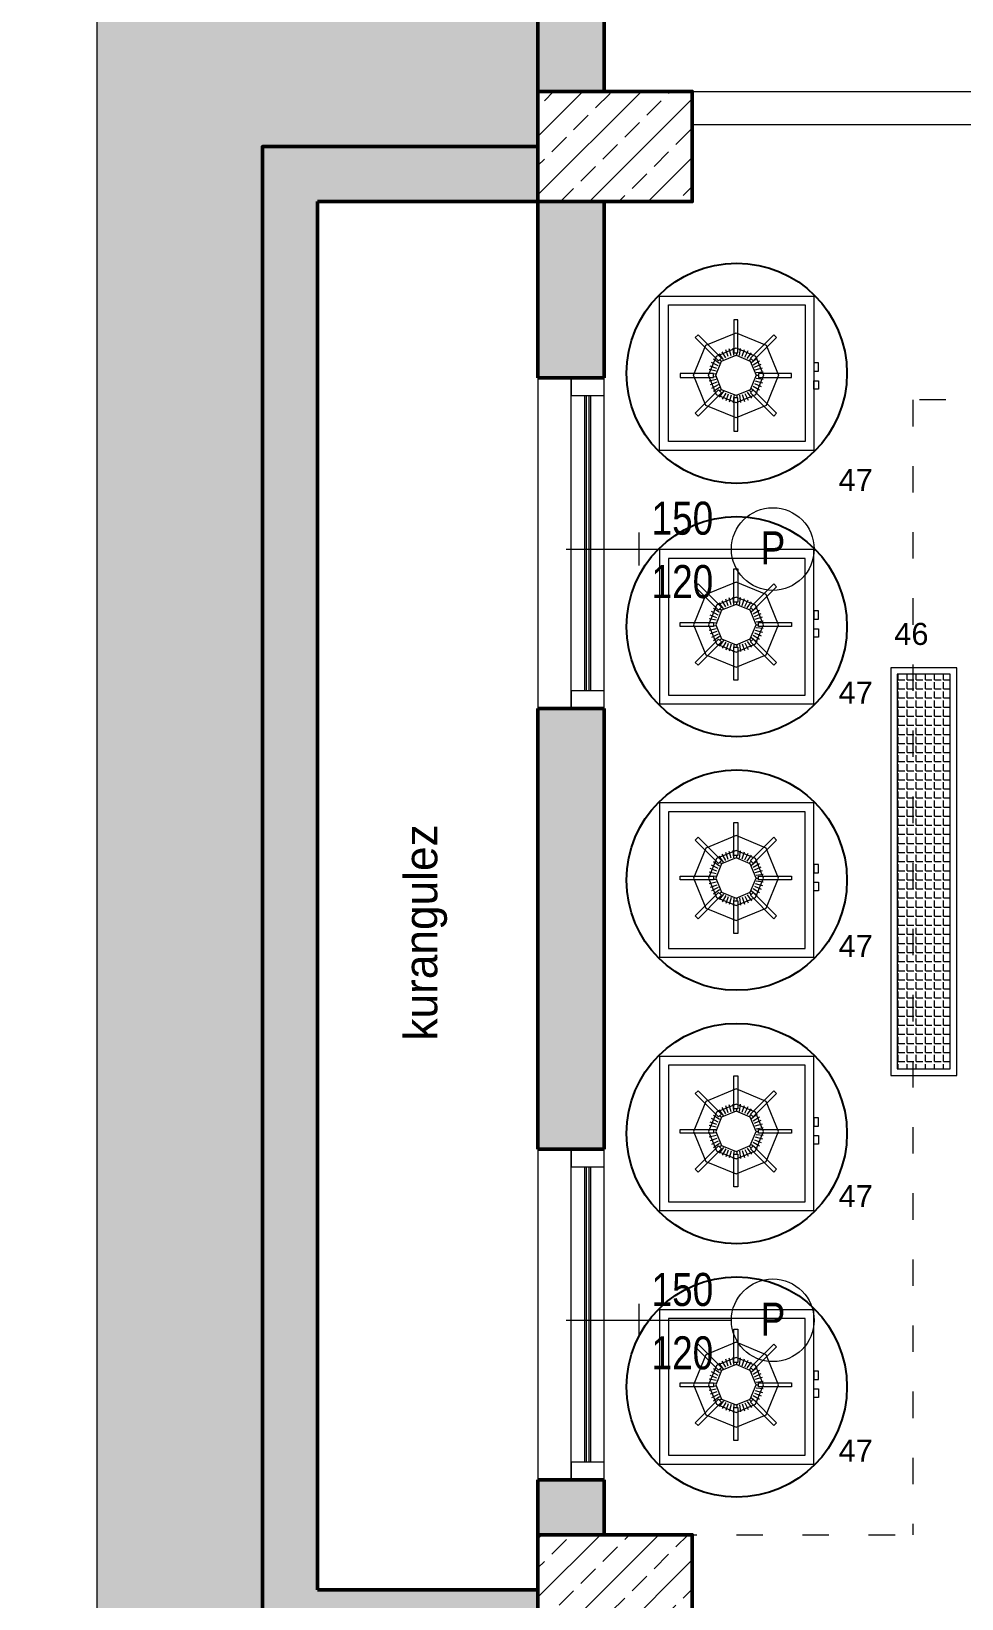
# Model space of a CAD drawing. Header units: millimetres. Extents: x -7453 to 3447, y 1740 to 11040.
# Drawn here: x -6039 to -5617, y 6690 to 7401 of the extents above; entities that cross this region are included whole.
import ezdxf
from ezdxf.enums import TextEntityAlignment as Align

# ---------------------------------------------------------------- set-up
doc = ezdxf.new("R2010")
doc.units = ezdxf.units.MM
doc.linetypes.add('ACAD_ISO03W100', pattern=[30, 12, -18])
for name, color, linetype, lineweight in [('betonarme-İM', 1, 'Continuous', 50), ('cam-İM', 132, 'Continuous', 20), ('CİHAZ', 6, 'Continuous', 15), ('görünüş-uzak-İM', 34, 'Continuous', 20), ('kapı', 30, 'Continuous', 9), ('pen-poz-İM', 115, 'Continuous', 0), ('tarama-b.a-İM', 8, 'Continuous', 9), ('tarama-toprak-İM', 245, 'Continuous', 0), ('yazı-İM', 64, 'Continuous', 20)]:
    doc.layers.add(name, color=color, linetype=linetype, lineweight=lineweight)
doc.styles.get("Standard").update_dxf_attribs({"font": 'arial.ttf'})
doc.styles.add('YAZI_İM', font='bgothl.ttf', dxfattribs={"height": 15})
pattern_1 = [(225, (-65043.731, 105652.777), (13.258252, -13.258252), []), (225, (-65056.99, 105652.777), (13.258252, -13.258252), [9.375, -4.6875])]

# ---------------------------------------------------------------- blocks, each defined once
blk = doc.blocks.new('PENCERE ETİKET 100')
at = {"layer": 'pen-poz-İM'}
blk.add_line((0, 7.5), (0, -7.5), dxfattribs=at)
blk.add_lwpolyline([(-33, 0), (42, 0)], dxfattribs=at)
blk.add_circle((60.75, 0), 18.75, dxfattribs=at)
at = {"layer": 'pen-poz-İM', "width": 0.8}
for tag, p in [('000', (19.76, 6.49)), ('P01', (60.84, -6.98)), ('000', (19.76, -22.28))]:
    blk.add_attdef(tag, text='', height=15, dxfattribs=at).set_placement(p, align=Align.CENTER)
blk = doc.blocks.new('A$C121D105E')
at = {"layer": 'kapı'}
for points in [[(20.29, 42.04), (21.75, 42.04), (21.75, 29.51), (20.29, 29.51), (20.29, 42.04), (20.29, 42.04)], [(37.09, 20.97), (32.33, 32.33), (20.97, 37.09), (9.61, 32.33), (4.95, 20.97), (9.61, 9.61), (20.97, 4.95), (32.33, 9.61), (37.09, 20.97), (37.09, 20.97)], [(5.63, 35.34), (6.7, 36.41), (15.53, 27.57), (14.47, 26.5), (5.63, 35.34), (5.63, 35.34)], [(35.34, 36.41), (36.41, 35.34), (27.57, 26.5), (26.5, 27.57), (35.34, 36.41), (35.34, 36.41)], [(31.36, 20.97), (28.35, 28.35), (20.97, 31.36), (13.69, 28.35), (10.58, 20.97), (13.69, 13.59), (20.97, 10.58), (28.35, 13.59), (31.36, 20.97), (31.36, 20.97)], [(17.38, 27.77), (16.12, 30.19)], [(18.35, 28.16), (17.48, 30.78)], [(19.42, 28.45), (18.83, 31.17)], [(22.62, 28.45), (23.2, 31.17)], [(23.59, 28.16), (24.56, 30.78)], [(24.56, 27.77), (25.92, 30.19)], [(13.88, 23.88), (11.36, 24.85)], [(14.37, 24.85), (12.04, 26.21)], [(14.95, 25.73), (12.82, 27.38)], [(28.64, 20.97), (26.41, 26.41), (20.97, 28.64), (15.63, 26.41), (13.4, 20.97), (15.63, 15.63), (20.97, 13.4), (26.41, 15.63), (28.64, 20.97), (28.64, 20.97)], [(16.5, 27.18), (14.85, 29.42)], [(15.73, 26.5), (15.05, 27.18)], [(20.49, 28.64), (20.39, 29.51)], [(21.55, 28.64), (21.65, 29.51)], [(25.53, 27.18), (27.09, 29.42)], [(26.31, 26.5), (26.99, 27.18)], [(26.99, 25.73), (29.22, 27.38)], [(27.67, 24.85), (30, 26.21)], [(28.06, 23.88), (30.68, 24.85)], [(0, 20.29), (0, 21.75), (12.43, 21.75), (12.43, 20.29), (0, 20.29), (0, 20.29)], [(13.4, 21.75), (10.68, 22.04)], [(13.5, 19.71), (10.78, 19.22)], [(13.59, 22.82), (10.97, 23.5)], [(13.79, 18.64), (11.17, 17.77)], [(13.4, 20.68), (12.43, 20.68)], [(28.25, 18.64), (30.87, 17.77)], [(28.45, 22.82), (31.07, 23.5)], [(28.54, 19.71), (31.26, 19.22)], [(28.64, 21.75), (31.36, 22.04)], [(28.64, 20.68), (29.51, 20.68)], [(42.04, 21.75), (42.04, 20.29), (29.51, 20.29), (29.51, 21.75), (42.04, 21.75), (42.04, 21.75)], [(6.7, 5.63), (5.63, 6.7), (14.47, 15.44), (15.53, 14.47), (6.7, 5.63), (6.7, 5.63)], [(14.17, 17.67), (11.65, 16.41)], [(14.66, 16.7), (12.43, 15.15)], [(16.12, 15.15), (14.37, 13.01)], [(15.34, 15.92), (14.66, 15.24)], [(16.99, 14.47), (15.53, 12.14)], [(17.86, 13.98), (16.8, 11.46)], [(18.93, 13.69), (18.16, 10.97)], [(19.9, 13.4), (19.61, 10.68)], [(21.75, 0), (20.29, 0), (20.29, 12.43), (21.75, 12.43), (21.75, 0), (21.75, 0)], [(20.97, 13.4), (20.97, 12.43)], [(22.04, 13.4), (22.43, 10.68)], [(23.11, 13.69), (23.88, 10.97)], [(24.08, 13.98), (25.24, 11.46)], [(25.05, 14.47), (26.5, 12.14)], [(25.92, 15.15), (27.67, 13.01)], [(36.41, 6.7), (35.34, 5.63), (26.5, 14.47), (27.57, 15.44), (36.41, 6.7), (36.41, 6.7)], [(26.7, 15.92), (27.38, 15.24)], [(27.38, 16.7), (29.61, 15.15)], [(27.86, 17.67), (30.39, 16.41)]]:
    blk.add_lwpolyline(points, dxfattribs=at)
blk = doc.blocks.new('A$C6C3B4036')
at = {"layer": 'CİHAZ'}
for points in [[(0, 72.12), (0, 2.12), (70, 2.12)], [(0, 2.12), (70, 2.12), (70, 72.12), (0, 72.12), (0, 2.12), (0, 2.12)], [(0, 2.12), (70, 2.12), (70, 72.12), (0, 72.12), (0, 2.12), (0, 2.12)]]:
    blk.add_lwpolyline(points, dxfattribs=at)
blk.add_lwpolyline([(4, 6.12), (66, 6.12), (66, 68.12), (4, 68.12)], close=True, dxfattribs=at)
at = {"layer": 'kapı'}
for points in [[(30.2, 2.12), (34.09, 2.12), (34.09, 0), (30.2, 0), (30.2, 2.12), (30.2, 2.12)], [(42.14, 2.12), (38.36, 2.12), (38.36, 0), (42.14, 0), (42.14, 2.12), (42.14, 2.12)]]:
    blk.add_lwpolyline(points, dxfattribs=at)
at = {"layer": 'kapı', "xscale": 1.199999999999818, "yscale": 1.199999999999818, "zscale": 1.199999999999818}
blk.add_blockref('A$C121D105E', (10.75, 12.27), dxfattribs=at)

msp = doc.modelspace()

# ---------------------------------------------------------------- hatches: boundary and pattern name
at = {"layer": 'CİHAZ'}
h = msp.add_hatch(dxfattribs=at)
h.set_pattern_fill('ANGLE', color=256, scale=15, angle=-360)
h.set_pattern_definition([(360, (-29640.5464, 66716.9403), (3e-15, 4.125), [3, -1.125]), (90, (-29640.5464, 66716.9403), (-4.125, 3e-15), [3, -1.125])])
h.paths.add_polyline_path([(-5621.78, 7109.06), (-5645.78, 7109.06), (-5645.78, 6930.06), (-5621.78, 6930.06)])
at = {"layer": 'tarama-b.a-İM'}
h = msp.add_hatch(dxfattribs=at)
h.set_pattern_fill('ANSI33', color=256, scale=75, style=0)
h.set_pattern_definition([(45, (-29711.535, 105652.777), (-13.258252, 13.258252), []), (45, (-29698.276, 105652.777), (-13.258252, 13.258252), [9.375, -4.6875])])
h.paths.add_polyline_path([(-5078.78, 4408.56), (-4778.78, 4408.56), (-4778.78, 4378.56), (-5078.78, 4378.56)])
h.paths.add_polyline_path([(-5808.78, 4848.56), (-5778.78, 4848.56), (-5778.78, 4408.56), (-5808.78, 4408.56)])
h.paths.add_polyline_path([(-5808.78, 5358.56), (-5778.78, 5358.56), (-5778.78, 4878.56), (-5808.78, 4878.56)])
h.paths.add_polyline_path([(-5808.78, 8003.56), (-5778.78, 8003.56), (-5778.78, 7373.56), (-5808.78, 7373.56)])
h.paths.add_polyline_path([(-5808.78, 8353.56), (-5778.78, 8353.56), (-5778.78, 8053.56), (-5808.78, 8053.56)])
h.paths.add_polyline_path([(-5338.78, 9083.56), (-5778.78, 9083.56), (-5778.78, 9053.56), (-5338.78, 9053.56)])
h.paths.add_polyline_path([(-3738.78, 9083.56), (-3738.78, 9053.56), (-3418.78, 9053.56), (-3418.78, 9083.56)])
h.paths.add_polyline_path([(-5778.78, 6743.56), (-5808.78, 6743.56), (-5808.78, 6718.56), (-5778.78, 6718.56)])
h.paths.add_polyline_path([(-5808.78, 7243.56), (-5778.78, 7243.56), (-5778.78, 7323.56), (-5808.78, 7323.56)])
h.paths.add_polyline_path([(-5778.78, 7093.56), (-5808.78, 7093.56), (-5808.78, 6893.56), (-5778.78, 6893.56)])
h.paths.add_polyline_path([(-5778.78, 6088.56), (-5808.78, 6088.56), (-5808.78, 6063.56), (-5778.78, 6063.56)])
h.paths.add_polyline_path([(-5778.78, 6438.56), (-5808.78, 6438.56), (-5808.78, 6238.56), (-5778.78, 6238.56)])
h.paths.add_polyline_path([(-5808.78, 6588.56), (-5778.78, 6588.56), (-5778.78, 6668.56), (-5808.78, 6668.56)])
h.paths.add_polyline_path([(-5778.78, 5433.56), (-5808.78, 5433.56), (-5808.78, 5408.56), (-5778.78, 5408.56)])
h.paths.add_polyline_path([(-5808.78, 5933.56), (-5778.78, 5933.56), (-5778.78, 6013.56), (-5808.78, 6013.56)])
h.paths.add_polyline_path([(-5778.78, 5783.56), (-5808.78, 5783.56), (-5808.78, 5583.56), (-5778.78, 5583.56)])
h.paths.add_polyline_path([(-4748.78, 9083.56), (-4748.78, 9053.56), (-4668.78, 9053.56), (-4668.78, 9083.56)])
h.paths.add_polyline_path([(-5248.78, 9053.56), (-5248.78, 9083.56), (-5308.78, 9083.56), (-5308.78, 9053.56)])
h.paths.add_polyline_path([(-5098.78, 9083.56), (-5098.78, 9053.56), (-4898.78, 9053.56), (-4898.78, 9083.56)])
h.paths.add_polyline_path([(-4578.78, 9053.56), (-4578.78, 9083.56), (-4618.78, 9083.56), (-4618.78, 9053.56)])
h.paths.add_polyline_path([(-4328.78, 9053.56), (-4328.78, 9083.56), (-4428.78, 9083.56), (-4428.78, 9053.56)])
h.paths.add_polyline_path([(-4178.78, 9083.56), (-4178.78, 9053.56), (-3998.78, 9053.56), (-3998.78, 9083.56)])
h.paths.add_polyline_path([(-3783.78, 9083.56), (-3783.78, 9053.56), (-3768.78, 9053.56), (-3768.78, 9083.56)])
h.paths.add_polyline_path([(-3783.78, 9053.56), (-3783.78, 9083.56), (-3948.78, 9083.56), (-3948.78, 9053.56)])
h = msp.add_hatch(dxfattribs=at)
h.set_pattern_fill('ANSI33', color=256, scale=75, angle=-180, style=0)
h.set_pattern_definition(pattern_1)
h.paths.add_polyline_path([(-5808.78, 7373.56), (-5808.78, 7323.56), (-5738.78, 7323.56), (-5738.78, 7373.56)])
h = msp.add_hatch(dxfattribs=at)
h.set_pattern_fill('ANSI33', color=256, scale=75, angle=-180, style=0)
h.set_pattern_definition([(225, (-24214.44, 129454.781), (13.2582521, -13.2582521), []), (225, (-24227.698, 129454.781), (13.2582521, -13.2582521), [9.375, -4.6875])])
h.paths.add_polyline_path([(-5908.78, 6013.56), (-5808.78, 6013.56), (-5808.78, 6038.56), (-5908.78, 6038.56), (-5908.78, 6668.56), (-5808.78, 6668.56), (-5808.78, 6693.56), (-5908.78, 6693.56), (-5908.78, 7323.56), (-5808.78, 7323.56), (-5808.78, 7348.56), (-5933.78, 7348.56), (-5933.78, 5358.56), (-5808.78, 5358.56), (-5808.78, 5383.56), (-5908.78, 5383.56)])
h = msp.add_hatch(dxfattribs=at)
h.set_pattern_fill('ANSI33', color=256, scale=75, angle=-180, style=0)
h.set_pattern_definition(pattern_1)
h.paths.add_polyline_path([(-5808.78, 6718.56), (-5808.78, 6668.56), (-5738.78, 6668.56), (-5738.78, 6718.56)])
at = {"layer": 'tarama-toprak-İM'}
h = msp.add_hatch(dxfattribs=at)
h.set_pattern_fill('ANSI38', color=256, scale=200, style=0)
h.set_pattern_definition([(45, (-29711.535, 118685.288), (-17.6776695, 17.6776695), []), (135, (-29711.535, 118685.288), (-53.0330086, 17.6776695), [62.5, -37.5])])
h.paths.add_polyline_path([(-6038.583, 9083.56), (-5333.78, 9083.56), (-5333.78, 9208.56), (-3948.78, 9208.56), (-3948.78, 9083.56), (-2318.78, 9083.56), (-2318.78, 9208.56), (-293.78, 9208.56), (-293.78, 9083.56), (386.22, 9083.56), (386.22, 7313.56), (-508.78, 7313.56), (-508.78, 4378.56), (-5808.78, 4378.56), (-5808.78, 5358.56), (-5933.78, 5358.56), (-5933.78, 7348.56), (-5808.78, 7348.56), (-5808.78, 9083.56)])
h.paths.add_polyline_path([(-6008.78, 9283.56), (586.22, 9283.56), (586.22, 7113.56), (-308.78, 7113.56), (-308.78, 4178.56), (-6008.78, 4178.56)])

# ---------------------------------------------------------------- linework, layer by layer
for centre in [(-5718.625, 7245.664), (-5718.625, 7130.664), (-5718.625, 7015.664), (-5718.625, 6900.664), (-5718.625, 6785.664)]:
    msp.add_circle(centre, 50)
at = {"layer": 'betonarme-İM'}
for p, q in [((-5808.78, 7323.56, 0), (-5908.78, 7323.56, 0)), ((-5778.78, 7243.56), (-5808.78, 7243.56)), ((-5778.78, 7093.56), (-5808.78, 7093.56)), ((-5778.78, 6893.56), (-5808.78, 6893.56)), ((-5778.78, 6743.56), (-5808.78, 6743.56)), ((-5808.78, 6693.56, 0), (-5908.78, 6693.56, 0))]:
    msp.add_line(p, q, dxfattribs=at)
at = {"layer": 'betonarme-İM', "elevation": 0}
for points in [[(-5808.78, 8003.56), (-5808.78, 7373.56)], [(-5778.78, 8003.56), (-5778.78, 7373.56)], [(-5808.78, 7348.56), (-5933.78, 7348.56), (-5933.78, 5358.56), (-5808.78, 5358.56)], [(-5908.78, 7323.56), (-5908.78, 6693.56)], [(-5808.78, 7323.56), (-5808.78, 7243.56)], [(-5778.78, 7323.56), (-5778.78, 7243.56)], [(-5808.78, 7093.56), (-5808.78, 6893.56)], [(-5778.78, 7093.56), (-5778.78, 6893.56)], [(-5808.78, 6743.56), (-5808.78, 6718.56)], [(-5778.78, 6743.56), (-5778.78, 6718.56)]]:
    msp.add_lwpolyline(points, dxfattribs=at)
for points in [[(-5808.78, 7323.56), (-5808.78, 7373.56), (-5738.78, 7373.56), (-5738.78, 7323.56)], [(-5808.78, 6668.56), (-5808.78, 6718.56), (-5738.78, 6718.56), (-5738.78, 6668.56)]]:
    msp.add_lwpolyline(points, close=True, dxfattribs=at)
at = {"layer": 'cam-İM'}
for p, q in [((-5793.78, 7093.56, 0), (-5793.78, 7243.56, 0)), ((-5778.78, 7093.56, 0), (-5778.78, 7243.56, 0)), ((-5787.68, 7235.56, 0), (-5787.68, 7101.56, 0)), ((-5786.88, 7235.56, 0), (-5786.88, 7101.56, 0)), ((-5785.68, 7235.56, 0), (-5785.68, 7101.56, 0)), ((-5784.88, 7235.56, 0), (-5784.88, 7101.56, 0)), ((-5793.78, 6743.56, 0), (-5793.78, 6893.56, 0)), ((-5778.78, 6743.56, 0), (-5778.78, 6893.56, 0)), ((-5787.68, 6885.56, 0), (-5787.68, 6751.56, 0)), ((-5786.88, 6885.56, 0), (-5786.88, 6751.56, 0)), ((-5785.68, 6885.56, 0), (-5785.68, 6751.56, 0)), ((-5784.88, 6885.56, 0), (-5784.88, 6751.56, 0))]:
    msp.add_line(p, q, dxfattribs=at)
at = {"layer": 'cam-İM', "elevation": 0}
for points in [[(-5778.78, 7235.56), (-5778.78, 7243.56), (-5793.78, 7243.56), (-5793.78, 7235.56)], [(-5778.78, 7093.56), (-5778.78, 7101.56), (-5793.78, 7101.56), (-5793.78, 7093.56)], [(-5778.78, 6885.56), (-5778.78, 6893.56), (-5793.78, 6893.56), (-5793.78, 6885.56)], [(-5778.78, 6743.56), (-5778.78, 6751.56), (-5793.78, 6751.56), (-5793.78, 6743.56)]]:
    msp.add_lwpolyline(points, close=True, dxfattribs=at)
at = {"layer": 'CİHAZ', "color": 5}
for p, q in [((-5738.78, 7373.56, 0), (-5148.78, 7373.56, 0)), ((-5738.78, 7358.56, 0), (-5148.78, 7358.56, 0))]:
    msp.add_line(p, q, dxfattribs=at)
at = {"layer": 'CİHAZ', "linetype": 'ACAD_ISO03W100'}
for p, q in [((-5638.78, 7233.56, 0), (-5638.78, 6718.56, 0)), ((-5353.78, 7233.56), (-5638.78, 7233.56, 0)), ((-5778.78, 6718.56, 0), (-5638.78, 6718.56, 0))]:
    msp.add_line(p, q, dxfattribs=at)
at = {"layer": 'CİHAZ', "elevation": 0}
for points in [[(-5618.78, 7112.06), (-5648.78, 7112.06), (-5648.78, 6927.06), (-5618.78, 6927.06)], [(-5621.78, 7109.06), (-5645.78, 7109.06), (-5645.78, 6930.06), (-5621.78, 6930.06)]]:
    msp.add_lwpolyline(points, close=True, dxfattribs=at)
at = {"layer": 'görünüş-uzak-İM'}
for p, q in [((-5808.78, 7243.56, 0), (-5808.78, 7093.56, 0)), ((-5808.78, 6893.56, 0), (-5808.78, 6743.56, 0))]:
    msp.add_line(p, q, dxfattribs=at)
at = {"layer": 'tarama-toprak-İM', "elevation": 0}
msp.add_lwpolyline([(-6008.78, 9283.56), (586.22, 9283.56), (586.22, 7113.56), (-308.78, 7113.56), (-308.78, 4178.56), (-6008.78, 4178.56)], close=True, dxfattribs=at)
for points in [[(-5808.78, 7243.56), (-5808.78, 9083.56), (-6038.583, 9083.56), (-5248.78, 9083.56)], [(-5808.78, 6893.56), (-5808.78, 7093.56)], [(-5808.78, 6588.56), (-5808.78, 6743.56)]]:
    msp.add_lwpolyline(points, dxfattribs=at)

# ---------------------------------------------------------------- block references
at = {"xscale": -1, "rotation": 90}
msp.add_blockref('A$C6C3B4036', (-5681.504, 7280.664), dxfattribs=at)
at = {"rotation": 90.00000000000001}
for p in [(-5681.504, 7095.664), (-5681.504, 6980.664), (-5681.504, 6865.664), (-5681.504, 6750.664)]:
    msp.add_blockref('A$C6C3B4036', p, dxfattribs=at)
at = {"layer": 'pen-poz-İM'}
ref = msp.add_blockref('PENCERE ETİKET 100', (-5763.014, 7165.918, 0), dxfattribs=at)
ref.add_attrib('P01', 'P', dxfattribs={"height": 15, "width": 0.8}).set_placement((-5702.176, 7158.939, 0), align=Align.CENTER)
ref.add_attrib('000', '150', dxfattribs={"height": 15, "width": 0.8}).set_placement((-5743.25, 7172.412, 0), align=Align.CENTER)
ref.add_attrib('000', '120', dxfattribs={"height": 15, "width": 0.8}).set_placement((-5743.25, 7143.641, 0), align=Align.CENTER)
ref = msp.add_blockref('PENCERE ETİKET 100', (-5763.014, 6815.918, 0), dxfattribs=at)
ref.add_attrib('P01', 'P', dxfattribs={"height": 15, "width": 0.8}).set_placement((-5702.176, 6808.939, 0), align=Align.CENTER)
ref.add_attrib('000', '150', dxfattribs={"height": 15, "width": 0.8}).set_placement((-5743.25, 6822.412, 0), align=Align.CENTER)
ref.add_attrib('000', '120', dxfattribs={"height": 15, "width": 0.8}).set_placement((-5743.25, 6793.641, 0), align=Align.CENTER)

# ---------------------------------------------------------------- texts
at = {"layer": 'CİHAZ', "color": 5, "char_height": 10, "attachment_point": 1}
for s, insert in [('47', (-5672.437, 7202.258, 0)), ('46', (-5647.165, 7132.389, 0)), ('47', (-5672.437, 7105.758, 0)), ('47', (-5672.437, 6990.758, 0)), ('47', (-5672.437, 6877.258, 0)), ('47', (-5672.437, 6761.758, 0))]:
    msp.add_mtext_dynamic_manual_height_columns(s, width=190.19526, gutter_width=12.5, heights=[0], dxfattribs=dict(at, insert=insert))
at = {"layer": 'yazı-İM', "insert": (-5869.446, 6942.86, 0), "char_height": 15, "attachment_point": 1, "rotation": 90, "style": 'YAZI_İM'}
msp.add_mtext_dynamic_manual_height_columns('kurangulez', width=79.82896, gutter_width=75, heights=[0], dxfattribs=at)

doc.saveas('drawing.dxf')
